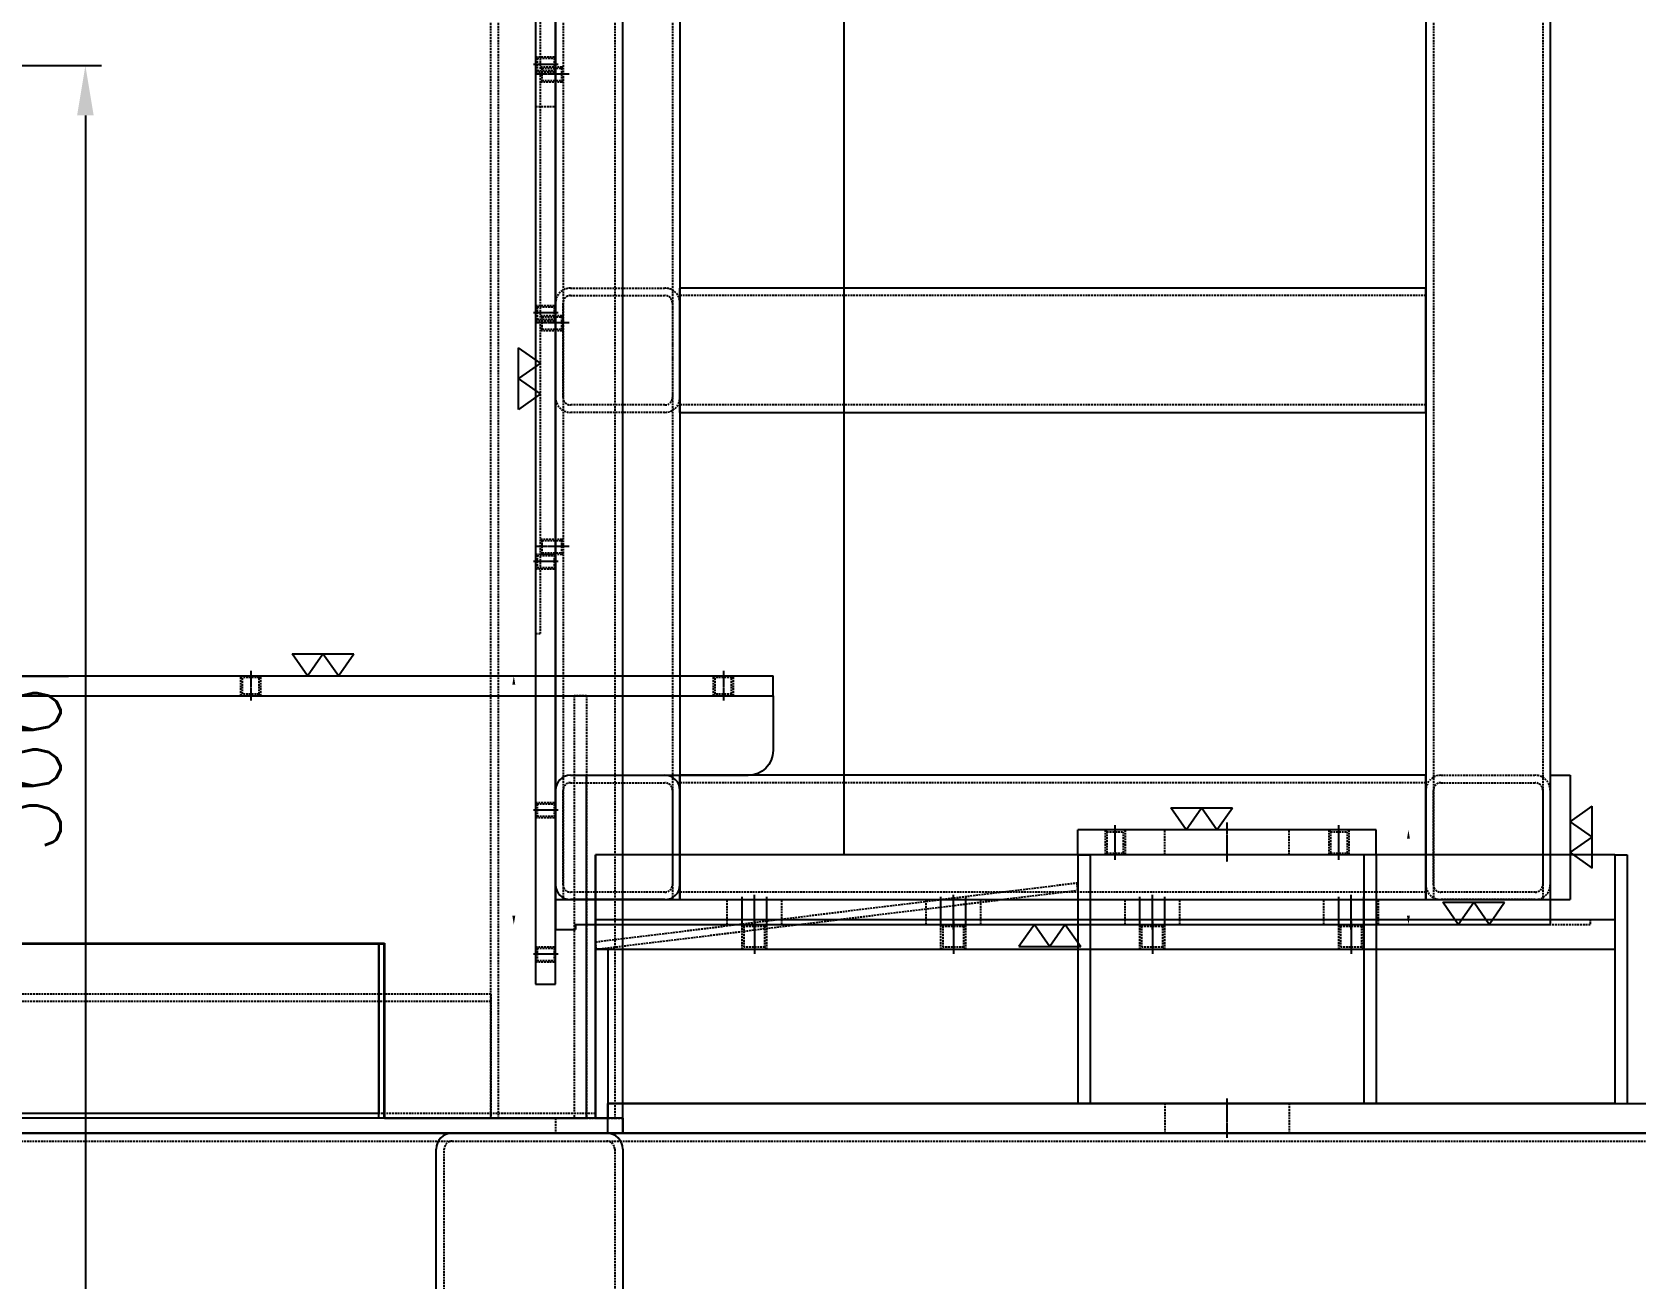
# Model space of a CAD drawing. Header units: millimetres. Extents: x -18234 to 26733, y 279 to 18488.
# Drawn here: x 9520 to 10165, y 5311 to 5813 of the extents above; entities that cross this region are included whole.
import ezdxf

# ---------------------------------------------------------------- set-up
doc = ezdxf.new("R2010")
doc.units = ezdxf.units.MM
doc.linetypes.add('CENTER', pattern=[2, 1.25, -0.25, 0.25, -0.25])
doc.linetypes.add('HIDDEN', pattern=[0.375, 0.25, -0.125])
doc.layers.add('CL', color=1, linetype='CENTER')
doc.layers.add('HL', color=2, linetype='HIDDEN')
doc.styles.add('ROAMNS', font='romans.shx', dxfattribs={"width": 0.8, "bigfont": 'whgtxt.shx'})
doc.styles.get("Standard").update_dxf_attribs({"font": 'arial.ttf'})
doc.dimstyles.new('10 한덕_도면칫수', dxfattribs={"dimscale": 10, "dimtxt": 3.299999999999998, "dimasz": 2, "dimexe": 0.65, "dimexo": 1.25, "dimgap": 1, "dimtad": 1, "dimdsep": 46, "dimtxsty": 'ROAMNS', "dimcen": 0, "dimclrd": 7, "dimclre": 7, "dimclrt": 2, "dimadec": 0, "dimazin": 2, "dimtp": 0.1, "dimtm": 0.1, "dimtfac": 0.71, "dimtmove": 0, "dimatfit": 3, "dimfxl": 1, "dimlwd": -1, "dimlwe": -1, "dimarcsym": 1})
doc.dimstyles.new('사본 AM_ISO', dxfattribs={"dimtxt": 3.5, "dimasz": 3.5, "dimexe": 1, "dimexo": 1, "dimgap": 1.5, "dimtad": 1, "dimdsep": 46, "dimtxsty": 'Standard', "dimcen": 0, "dimclrd": 7, "dimclre": 7, "dimclrt": 2, "dimadec": 0, "dimazin": 2, "dimtp": 0.1, "dimtm": 0.1, "dimtfac": 0.71, "dimtmove": 0, "dimatfit": 3, "dimfxl": 8, "dimtfill": 1, "dimlwd": -1, "dimlwe": -1, "dimarcsym": 1})

# ---------------------------------------------------------------- blocks, each defined once
blk = doc.blocks.new('*D663')
at = {"color": 7, "linetype": 'ByBlock', "ltscale": 0.5, "transparency": 16777216}
for p, q in [((9158.683595358452, 5799.131766295182), (9548.105857753253, 5799.131766295182)), ((9541.605857753253, 5779.131766295182), (9541.605857753253, 5253.131766295182)), ((9535.389804624254, 5233.131766295182), (9548.105857753253, 5233.131766295182))]:
    blk.add_line(p, q, dxfattribs=at)
at = {"color": 7, "ltscale": 0.5, "transparency": 16777216}
for points in [[(9538.27252441992, 5779.131766295182), (9544.939191086587, 5779.131766295182), (9541.605857753253, 5799.131766295182)], [(9538.27252441992, 5253.131766295182), (9544.939191086587, 5253.131766295182), (9541.605857753253, 5233.131766295182)]]:
    blk.add_solid(points, dxfattribs=at)
at = {"layer": 'DEFPOINTS', "color": 0, "ltscale": 0.5, "transparency": 16777216}
for p in [(9146.183595358452, 5799.131766295182), (9522.889804624254, 5233.131766295182), (9541.605857753253, 5233.131766295182)]:
    blk.add_point(p, dxfattribs=at)
at = {"color": 2, "ltscale": 0.5, "transparency": 16777216, "insert": (9515.105857753251, 5516.131766295183), "char_height": 32.99999999999998, "attachment_point": 5, "rotation": 90, "style": 'ROAMNS', "bg_fill": 3, "box_fill_scale": 1.1, "bg_fill_color": 256, "bg_fill_true_color": 13158600, "bg_fill_transparency": 0}
blk.add_mtext('566', dxfattribs=at)
blk = doc.blocks.new('TUERTTRE')
at = {"color": 6, "ltscale": 0.5}
for p, q in [((299256.6746114558, 16562.02288972097), (299269.0901333923, 16562.02288972097)), ((299262.882372424, 16553.09681917634), (299256.6746114558, 16562.02288972097)), ((299262.882372424, 16553.09681917634), (299269.0901333923, 16562.02288972097)), ((299269.0901333923, 16562.02288972097), (299281.5056553287, 16562.02288972097)), ((299275.2978943605, 16553.09681917634), (299269.0901333923, 16562.02288972097)), ((299275.2978943605, 16553.09681917634), (299281.5056553287, 16562.02288972097))]:
    blk.add_line(p, q, dxfattribs=at)
blk = doc.blocks.new('T7ETT')
at = {"ltscale": 0.5}
blk.add_line((208158.8685670818, 18593.09356182441), (206535.8685670818, 18593.09356182441), dxfattribs=at)
at = {"layer": 'HL', "ltscale": 3}
blk.add_line((206535.8685670818, 18589.89356182516), (208158.8685670818, 18589.89356182516), dxfattribs=at)
blk = doc.blocks.new('78r5654')
at = {"ltscale": 0.5}
for p, q in [((237444.3526388984, 2606.344883549958), (237506.5526388977, 2606.344883549958)), ((237437.952638898, 2537.744883550331), (237437.952638898, 2599.944883549586)), ((237512.952638898, 2599.944883549586), (237512.952638898, 2537.744883550331)), ((237506.5526388977, 2531.344883549958), (237444.3526388984, 2531.344883549958))]:
    blk.add_line(p, q, dxfattribs=at)
for centre, start, end in [((237444.3526388966, 2599.944883551449), 90, 180), ((237506.5526388995, 2599.944883551449), 0, 90), ((237444.3526388966, 2537.744883548468), 180, 270), ((237506.5526388995, 2537.744883548468), 270, 0)]:
    blk.add_arc(centre, 6.4, start, end, dxfattribs=at)
at = {"layer": 'HL', "ltscale": 3}
for p, q in [((237441.1526388973, 2537.744883550331), (237441.1526388973, 2599.944883549586)), ((237444.3526388984, 2603.144883550704), (237506.5526388977, 2603.144883550704)), ((237509.7526388988, 2599.944883549586), (237509.7526388988, 2537.744883550331)), ((237506.5526388977, 2534.544883549213), (237444.3526388984, 2534.544883549213))]:
    blk.add_line(p, q, dxfattribs=at)
for centre, start, end in [((237444.3526388966, 2599.944883549586), 90, 180), ((237506.5526388977, 2599.944883551449), 0, 90), ((237444.3526388966, 2537.744883548468), 180, 270), ((237506.5526388995, 2537.744883550331), 270, 0)]:
    blk.add_arc(centre, 3.2, start, end, dxfattribs=at)
blk = doc.blocks.new('567W45W')
at = {"ltscale": 0.5}
for p, q in [((195136.8427294509, 17419.47151750108), (195142.8427294509, 17419.47151750108)), ((195136.8427294509, 17419.47151750108), (195136.8427294509, 16434.47151750107)), ((195142.8427294509, 17419.47151750108), (195142.8427294509, 16434.47151750107))]:
    blk.add_line(p, q, dxfattribs=at)
at = {"layer": 'HL', "ltscale": 3}
blk.add_line((195136.8427294509, 17392.47151750106), (195142.8427294509, 17392.47151750106), dxfattribs=at)
blk = doc.blocks.new('*D411')
at = {"color": 7, "linetype": 'ByBlock', "ltscale": 0.5, "transparency": 16777216}
for p, q in [((113142.2678773066, -25495.30614460265), (113087.2298872601, -25495.30614460265)), ((113088.2298872601, -25498.80614460265), (113088.2298872601, -25593.80614459974)), ((113131.7686087675, -25597.30614459974), (113087.2298872601, -25597.30614459974))]:
    blk.add_line(p, q, dxfattribs=at)
at = {"color": 7, "ltscale": 0.5, "transparency": 16777216}
for points in [[(113087.6465539268, -25498.80614460265), (113088.8132205935, -25498.80614460265), (113088.2298872601, -25495.30614460265)], [(113087.6465539268, -25593.80614459974), (113088.8132205935, -25593.80614459974), (113088.2298872601, -25597.30614459974)]]:
    blk.add_solid(points, dxfattribs=at)
at = {"layer": 'DEFPOINTS', "color": 0, "ltscale": 0.5, "transparency": 16777216}
for p in [(113143.2678773066, -25495.30614460265), (113088.2298872601, -25597.30614459974), (113132.7686087675, -25597.30614459974)]:
    blk.add_point(p, dxfattribs=at)
at = {"color": 2, "ltscale": 0.5, "transparency": 16777216, "insert": (113084.9798872601, -25546.30614460118), "char_height": 3.5, "attachment_point": 5, "rotation": 90, "bg_fill": 3, "box_fill_scale": 1.1, "bg_fill_color": 256, "bg_fill_true_color": 13158600, "bg_fill_transparency": 0}
blk.add_mtext('102', dxfattribs=at)
blk = doc.blocks.new('*D412')
at = {"color": 7, "linetype": 'ByBlock', "ltscale": 0.5, "transparency": 16777216}
for p, q in [((113088.2298872601, -25483.80614460218), (113088.2298872601, -25480.30614460218)), ((113176.767877307, -25487.30614460218), (113087.2298872601, -25487.30614460218)), ((113088.2298872601, -25487.30614460218), (113088.2298872601, -25495.30614460265)), ((113142.2678773066, -25495.30614460265), (113087.2298872601, -25495.30614460265)), ((113088.2298872601, -25498.80614460265), (113088.2298872601, -25502.30614460265))]:
    blk.add_line(p, q, dxfattribs=at)
at = {"color": 7, "ltscale": 0.5, "transparency": 16777216}
for points in [[(113087.6465539268, -25483.80614460218), (113088.8132205935, -25483.80614460218), (113088.2298872601, -25487.30614460218)], [(113087.6465539268, -25498.80614460265), (113088.8132205935, -25498.80614460265), (113088.2298872601, -25495.30614460265)]]:
    blk.add_solid(points, dxfattribs=at)
at = {"layer": 'DEFPOINTS', "color": 0, "ltscale": 0.5, "transparency": 16777216}
for p in [(113177.767877307, -25487.30614460218), (113143.2678773066, -25495.30614460265)]:
    blk.add_point(p, dxfattribs=at)
at = {"color": 2, "ltscale": 0.5, "transparency": 16777216, "insert": (113084.9798872601, -25491.3061446024), "char_height": 3.5, "attachment_point": 5, "rotation": 90, "bg_fill": 3, "box_fill_scale": 1.1, "bg_fill_color": 256, "bg_fill_true_color": 13158600, "bg_fill_transparency": 0}
blk.add_mtext('8', dxfattribs=at)
at = {"layer": 'DEFPOINTS', "color": 0, "ltscale": 0.5, "transparency": 16777216}
blk.add_point((113088.2298872601, -25495.30614460265), dxfattribs=at)
blk = doc.blocks.new('*D413')
at = {"color": 7, "linetype": 'ByBlock', "ltscale": 0.5, "transparency": 16777216}
for p, q in [((113176.767877307, -25487.30614460218), (113075.9044486489, -25487.30614460218)), ((113076.9044486489, -25490.80614460218), (113076.9044486489, -25593.80614460264)), ((113142.2678773066, -25597.30614460264), (113075.9044486489, -25597.30614460264))]:
    blk.add_line(p, q, dxfattribs=at)
at = {"color": 7, "ltscale": 0.5, "transparency": 16777216}
for points in [[(113076.3211153156, -25490.80614460218), (113077.4877819822, -25490.80614460218), (113076.9044486489, -25487.30614460218)], [(113076.3211153156, -25593.80614460264), (113077.4877819822, -25593.80614460264), (113076.9044486489, -25597.30614460264)]]:
    blk.add_solid(points, dxfattribs=at)
at = {"layer": 'DEFPOINTS', "color": 0, "ltscale": 0.5, "transparency": 16777216}
for p in [(113177.767877307, -25487.30614460218), (113076.9044486489, -25597.30614460264), (113143.2678773066, -25597.30614460264)]:
    blk.add_point(p, dxfattribs=at)
at = {"color": 2, "ltscale": 0.5, "transparency": 16777216, "insert": (113073.6544486489, -25542.30614460239), "char_height": 3.5, "attachment_point": 5, "rotation": 90, "bg_fill": 3, "box_fill_scale": 1.1, "bg_fill_color": 256, "bg_fill_true_color": 13158600, "bg_fill_transparency": 0}
blk.add_mtext('110', dxfattribs=at)
blk = doc.blocks.new('*D414')
at = {"color": 7, "linetype": 'ByBlock', "ltscale": 0.5, "transparency": 16777216}
for p, q in [((113540.7686087675, -25525.30614462573), (113493.5856805947, -25525.30614462573)), ((113494.5856805947, -25528.80614462573), (113494.5856805947, -25593.8061446067)), ((113525.7686087675, -25597.3061446067), (113493.5856805947, -25597.3061446067))]:
    blk.add_line(p, q, dxfattribs=at)
at = {"color": 7, "ltscale": 0.5, "transparency": 16777216}
for points in [[(113494.0023472613, -25528.80614462573), (113495.169013928, -25528.80614462573), (113494.5856805947, -25525.30614462573)], [(113494.0023472613, -25593.8061446067), (113495.169013928, -25593.8061446067), (113494.5856805947, -25597.3061446067)]]:
    blk.add_solid(points, dxfattribs=at)
at = {"layer": 'DEFPOINTS', "color": 0, "ltscale": 0.5, "transparency": 16777216}
for p in [(113541.7686087675, -25525.30614462573), (113494.5856805947, -25597.3061446067), (113526.7686087675, -25597.3061446067)]:
    blk.add_point(p, dxfattribs=at)
at = {"color": 2, "ltscale": 0.5, "transparency": 16777216, "insert": (113491.3356805947, -25561.3061446162), "char_height": 3.5, "attachment_point": 5, "rotation": 90, "bg_fill": 3, "box_fill_scale": 1.1, "bg_fill_color": 256, "bg_fill_true_color": 13158600, "bg_fill_transparency": 0}
blk.add_mtext('72', dxfattribs=at)
blk = doc.blocks.new('65eyrw')
at = {"layer": 'CL', "ltscale": 0.5}
blk.add_line((115067.6791657472, -31062.75702675825), (115067.6791657472, -31078.75702675822), dxfattribs=at)
at = {"layer": 'HL', "ltscale": 3}
for p, q in [((115042.6791657472, -31064.75702675824), (115042.6791657472, -31076.75702675823)), ((115092.6791657472, -31064.75702675824), (115092.6791657472, -31076.75702675822))]:
    blk.add_line(p, q, dxfattribs=at)
blk = doc.blocks.new('6uw')
at = {"ltscale": 0.5}
for p, q in [((114425.6060072484, -29626.84391916811), (114425.6060072484, -28822.84391916811)), ((114437.6060072484, -29626.84391916799), (114437.6060072444, -28822.84391916799)), ((114437.6060072484, -29626.84391916799), (114425.6060072484, -29626.84391916811))]:
    blk.add_line(p, q, dxfattribs=at)
at = {"color": 6, "rotation": 90}
blk.add_blockref('65eyrw', (83360.84898048671, -144445.5230619158), dxfattribs=at)
blk = doc.blocks.new('yuiwe4')
at = {"layer": 'CL', "ltscale": 0.5}
blk.add_line((312659.7831736356, 32785.69751658291), (312645.7831736356, 32785.69751658291), dxfattribs=at)
at = {"layer": 'HL', "ltscale": 3}
for p, q in [((312647.7831736356, 32790.69751658291), (312648.5950726364, 32789.88561758213)), ((312647.7831736356, 32790.69751658291), (312657.7831736356, 32790.69751658291)), ((312656.9712746348, 32789.88561758213), (312657.7831736356, 32790.69751658291)), ((312648.5950726364, 32789.88561758213), (312648.5950726364, 32781.50941558369)), ((312648.5950726364, 32789.88561758213), (312656.9712746348, 32789.88561758213)), ((312656.9712746348, 32789.88561758213), (312656.9712746348, 32781.50941558369)), ((312647.7831736356, 32780.69751658291), (312648.5950726364, 32781.50941558369)), ((312647.7831736356, 32780.69751658291), (312657.7831736356, 32780.69751658291)), ((312648.5950726364, 32781.50941558369), (312656.9712746348, 32781.50941558369)), ((312656.9712746348, 32781.50941558369), (312657.7831736356, 32780.69751658291))]:
    blk.add_line(p, q, dxfattribs=at)
blk = doc.blocks.new('5yrw')
at = {"color": 6, "ltscale": 0.5}
for p, q in [((111985.6199586576, -28914.65720673271), (111985.6199586576, -28504.65720673271)), ((111985.6199586576, -28504.65720673271), (111997.6199586576, -28504.65720673272)), ((111997.6199586576, -28914.65720673271), (111997.6199586576, -28504.65720673272)), ((111985.6199586576, -28914.65720673271), (111997.6199586576, -28914.65720673271))]:
    blk.add_line(p, q, dxfattribs=at)
at = {"layer": 'HL', "ltscale": 3}
for p in [(111985.6199586576, -28514.6572067327), (111987.6199586576, -28914.65720673271)]:
    blk.add_line(p, (111987.6199586576, -28514.6572067327), dxfattribs=at)
at = {"extrusion": (0, 0, -1), "zscale": -1}
for p in [(-424645.4031322933, -61396.35472331569), (-424645.4031322662, -61476.35472331563), (-424645.4031322662, -61556.35472331569), (-424645.4031322933, -61636.35472331563)]:
    blk.add_blockref('yuiwe4', p, dxfattribs=at)
blk = doc.blocks.new('rtywew')
at = {"layer": 'CL', "ltscale": 0.5}
blk.add_line((207684.119298543, 19199.59973865934), (207684.119298543, 19183.59973865934), dxfattribs=at)
at = {"layer": 'HL', "ltscale": 3}
for p, q in [((207659.1192985449, 19186.59973865934), (207659.1192985449, 19196.59973865934)), ((207709.1192985449, 19186.59973865934), (207709.1192985449, 19196.59973865934))]:
    blk.add_line(p, q, dxfattribs=at)
blk = doc.blocks.new('5623wt')
at = {"layer": 'CL', "ltscale": 0.5}
blk.add_line((209046.130136041, 18920.68648553267), (209032.130136041, 18920.68648553267), dxfattribs=at)
at = {"layer": 'HL', "ltscale": 3}
for p, q in [((209034.130136041, 18924.68648553267), (209034.8067185413, 18924.00990303233)), ((209034.130136041, 18924.68648553267), (209044.130136041, 18924.68648553267)), ((209034.8067185413, 18924.00990303233), (209034.8067185413, 18917.36306803301)), ((209034.8067185413, 18924.00990303233), (209043.4535535406, 18924.00990303233)), ((209043.4535535406, 18924.00990303233), (209044.130136041, 18924.68648553267)), ((209043.4535535406, 18924.00990303233), (209043.4535535406, 18917.36306803301)), ((209034.130136041, 18916.68648553267), (209034.8067185413, 18917.36306803301)), ((209034.8067185413, 18917.36306803301), (209043.4535535406, 18917.36306803301)), ((209043.4535535406, 18917.36306803301), (209044.130136041, 18916.68648553267)), ((209034.130136041, 18916.68648553267), (209044.130136041, 18916.68648553267))]:
    blk.add_line(p, q, dxfattribs=at)
blk = doc.blocks.new('kyf')
at = {"ltscale": 0.5}
for p, q in [((113870.2151576632, -29220.74004960529), (113750.2151576632, -29220.74004960528)), ((113750.2151576631, -29230.74004960529), (113750.2151576632, -29220.74004960529)), ((113870.2151576632, -29230.74004960529), (113870.2151576632, -29220.74004960529)), ((113870.2151576631, -29230.74004960529), (113750.2151576631, -29230.74004960528))]:
    blk.add_line(p, q, dxfattribs=at)
at = {"extrusion": (0, 0, -1), "zscale": -1, "rotation": 270}
for p in [(-132685.9016431958, 179813.3900864357), (-132775.9016431959, 179813.3900864357)]:
    blk.add_blockref('5623wt', p, dxfattribs=at)
at = {"extrusion": (0, 0, -1), "zscale": -1}
blk.add_blockref('rtywew', (-321494.334456208, -48417.33978826462), dxfattribs=at)
blk = doc.blocks.new('yuwww')
at = {"color": 6, "ltscale": 0.5}
for p, q in [((113022.5667031463, -29653.76251163863), (113027.5667031463, -29653.76251163863)), ((113022.5667031463, -29653.76251163863), (113022.5667031463, -29753.76251167929)), ((113027.5667031463, -29653.76251163863), (113027.5667031463, -29753.76251167929)), ((113022.5667031463, -29753.76251167928), (113027.5667031463, -29753.76251167928))]:
    blk.add_line(p, q, dxfattribs=at)
blk = doc.blocks.new('r6ute')
at = {"ltscale": 0.5}
for p, q in [((113715.9750904972, -29566.39681163364), (113710.9750904972, -29566.39681163365)), ((113710.9750904972, -29566.39681163364), (113710.9750904972, -29666.39681163364)), ((113715.9750904972, -29566.39681163364), (113715.9750904972, -29666.39681163364)), ((113715.9750904972, -29666.39681163364), (113710.9750904971, -29666.39681163364))]:
    blk.add_line(p, q, dxfattribs=at)
blk = doc.blocks.new('eryqq')
at = {"color": 6, "ltscale": 0.5}
for p, q in [((111298.981201414, -28504.65720673271), (111198.981201414, -28504.65720673271)), ((111198.981201414, -28504.65720673271), (111198.981201414, -28909.65720673272)), ((111298.981201414, -28504.65720673271), (111298.981201414, -28914.65720673271)), ((111260.9812014141, -28909.65720673272), (111198.9812014141, -28909.65720673272)), ((111260.9812014141, -28909.65720673272), (111260.981201414, -28914.65720673271)), ((111298.981201414, -28914.65720673271), (111260.9812014141, -28914.65720673272))]:
    blk.add_line(p, q, dxfattribs=at)
blk = doc.blocks.new('ruywew')
at = {"color": 6, "ltscale": 0.5}
for p, q in [((111990.2743062172, -29236.37710149465), (111995.2743062172, -29236.37710149465)), ((111990.2743062172, -29236.37710149465), (111990.2743062172, -29336.37710149465)), ((111995.2743062172, -29236.37710149465), (111995.2743062172, -29336.37710149465)), ((111990.2743062172, -29336.37710149465), (111995.2743062172, -29336.37710149465))]:
    blk.add_line(p, q, dxfattribs=at)
blk = doc.blocks.new('rtyw')
at = {"layer": 'HL', "ltscale": 3}
for p, q in [((113077.6185421464, -30303.49752346746), (113080.6185421464, -30303.49752346746)), ((113077.6185421464, -30303.49752346746), (113077.6185421464, -30498.49752350812)), ((113080.6185421464, -30303.49752346746), (113080.6185421464, -30498.49752350812)), ((113077.6185421464, -30498.49752350811), (113080.6185421464, -30498.49752350811))]:
    blk.add_line(p, q, dxfattribs=at)
blk = doc.blocks.new('RYWTET')
at = {"color": 6, "ltscale": 0.5}
for p, q in [((113530.3468076703, -29530.14269761318), (113535.3468076703, -29530.14269761318)), ((113530.3468076703, -29530.14269761318), (113530.3468076703, -29598.14269761317)), ((113535.3468076703, -29530.14269761318), (113535.3468076703, -29598.14269761317)), ((113530.3468076703, -29598.14269761317), (113535.3468076703, -29598.14269761317))]:
    blk.add_line(p, q, dxfattribs=at)
blk = doc.blocks.new('TYIEEE')
at = {"color": 6}
for name, p in [('TUERTTRE', (-185371.3930228269, -45526.68666247273)), ('kyf', (97.69518767982663, 247.1502063088956)), ('yuwww', (825.3436421966326, 670.1726683422348)), ('r6ute', (251.9352548457828, 582.8069683373433)), ('ruywew', (2073.635307661461, 252.7872581937518)), ('TUERTTRE', (-185261.9560677037, -45564.68666249627)), ('RYWTET', (123.5628062082978, 508.5528542932479))]:
    blk.add_blockref(name, p, dxfattribs=at)
at = {"color": 6, "xscale": -1, "rotation": 270}
blk.add_blockref('eryqq', (142568.5668206114, -140282.5710447121), dxfattribs=at)
at = {"color": 6}
for name, p, rotation in [('rtyw', (97357.43912309439, -144949.4123101573), 96.99999999999996), ('5yrw', (142568.5668206114, 82976.0301153377), 270)]:
    blk.add_blockref(name, p, dxfattribs=dict(at, rotation=rotation))
blk = doc.blocks.new('RUYWERW')
at = {"color": 6}
blk.add_blockref('TYIEEE', (0, 0), dxfattribs=at)
at = {"color": 6, "rotation": 270}
blk.add_blockref('6uw', (143285.7535330468, 85342.01616395042), dxfattribs=at)
blk = doc.blocks.new('e5y3q')
at = {"color": 6, "ltscale": 0.5}
for p, q in [((110805.0270302389, -24522.91391439198), (110805.0270302389, -24098.91391441386)), ((110805.0270302389, -24522.91391439198), (110905.0270302389, -24522.91391439198)), ((110905.0270302389, -24628.91391441386), (110905.0270302389, -24522.91391439198)), ((110992.0270302389, -24558.91391441386), (111138.0270302389, -24558.91391441386)), ((110992.0270302389, -24628.91391441388), (110992.0270302389, -24558.91391441386)), ((110905.0270302389, -24628.91391441386), (111506.5270044965, -24628.91391441387)), ((110992.0270302389, -24626.91391441386), (111138.0270302389, -24626.91391441386))]:
    blk.add_line(p, q, dxfattribs=at)
at = {"layer": 'HL', "ltscale": 3}
blk.add_line((110905.0270302389, -24626.91391441386), (110992.0270302389, -24626.91391441386), dxfattribs=at)
blk = doc.blocks.new('r6wtw')
at = {"color": 6, "ltscale": 0.5}
for p, q in [((107278.4988734536, -24818.98502187524), (107278.4988734536, -24888.98502187524)), ((107278.4988734536, -24818.98502187524), (107280.4988734536, -24818.98502187524)), ((107280.4988734536, -24818.98502187524), (107280.4988734536, -24886.98502187524)), ((107426.4988734536, -24818.98502187524), (107426.4988734536, -24886.98502187524)), ((107426.4988734536, -24818.98502187524), (107428.4988734536, -24818.98502187524)), ((107428.4988734536, -24818.98502187524), (107428.4988734536, -24888.98502187524)), ((107278.4988734536, -24888.98502187524), (107428.4988734536, -24888.98502187524)), ((107280.4988734536, -24886.98502187524), (107426.4988734536, -24886.98502187524))]:
    blk.add_line(p, q, dxfattribs=at)
blk = doc.blocks.new('r6utw')
at = {"color": 6}
for name, p in [('e5y3q', (-6528.913088041358, 0)), ('r6wtw', (-2817.384931256063, 260.0711074613755))]:
    blk.add_blockref(name, p, dxfattribs=at)
blk = doc.blocks.new('6uqrr')
at = {"layer": 'CL', "ltscale": 0.5}
blk.add_line((112740.4061284291, -23853.69677324084), (112728.4061284291, -23853.69677324084), dxfattribs=at)
at = {"layer": 'HL', "ltscale": 3}
for p, q in [((112730.4061284291, -23849.69677324084), (112731.0827109295, -23850.37335574118)), ((112730.4061284291, -23849.69677324084), (112738.4061284291, -23849.69677324084)), ((112731.0827109295, -23850.37335574118), (112731.0827109295, -23857.0201907405)), ((112731.0827109295, -23850.37335574118), (112737.7295459288, -23850.37335574118)), ((112737.7295459288, -23850.37335574118), (112738.4061284291, -23849.69677324084)), ((112737.7295459288, -23850.37335574118), (112737.7295459288, -23857.0201907405)), ((112730.4061284291, -23857.69677324084), (112731.0827109295, -23857.0201907405)), ((112731.0827109295, -23857.0201907405), (112737.7295459288, -23857.0201907405)), ((112737.7295459288, -23857.0201907405), (112738.4061284291, -23857.69677324084)), ((112730.4061284291, -23857.69677324084), (112738.4061284291, -23857.69677324084))]:
    blk.add_line(p, q, dxfattribs=at)
blk = doc.blocks.new('rywrw')
at = {"color": 6, "ltscale": 0.5}
for p, q in [((112730.4061284291, -24198.69675024616), (112730.4061284291, -23833.69677324075)), ((112730.4061284291, -23833.69677324075), (112738.4061284291, -23833.69677324075)), ((112738.4061284291, -24198.69675024616), (112738.4061284291, -23833.69677324075)), ((112730.4061284291, -24198.69675024613), (112738.4061284291, -24198.69675024616))]:
    blk.add_line(p, q, dxfattribs=at)
at = {"color": 6}
for p in [(0, 0), (-1.455191522836685e-11, -189.9999885026809), (-1.455191522836685e-11, -324.9999770053255)]:
    blk.add_blockref('6uqrr', p, dxfattribs=at)
blk = doc.blocks.new('r5tuywew')
at = {"layer": 'HL', "ltscale": 3}
for p, q in [((112710.7356445502, -24466.95850058947), (112715.7356445502, -24466.95850058947)), ((112710.7356445502, -24466.95850058947), (112710.7356445502, -24636.95722268978)), ((112715.7356445502, -24466.95850058947), (112715.7356445502, -24636.95722268978)), ((112710.7356445502, -24636.95722268978), (112715.7356445502, -24636.95722268978))]:
    blk.add_line(p, q, dxfattribs=at)
blk = doc.blocks.new('45wr')
at = {"color": 6, "ltscale": 0.5}
for p, q in [((112123.2236915236, -24466.95850058947), (111758.2237145182, -24466.95850058947)), ((111758.2237145182, -24466.95850058947), (111758.2237145182, -24488.95850058947)), ((112123.2236915236, -24466.95850058947), (112123.2236915236, -24636.95722268961)), ((111833.2237375242, -24498.95850058947), (111768.2237145182, -24498.95850058947)), ((111833.2237375242, -24636.95722268987), (111833.2237375242, -24498.95850058947)), ((111914.4737453024, -24566.4572226898), (111914.4737453024, -24636.95722268979)), ((112064.9737453024, -24566.45722268966), (111914.4737453024, -24566.45722268979)), ((112064.9737453024, -24566.45722268966), (112064.9737453024, -24636.95722268966)), ((111914.4737453024, -24636.95722268979), (111833.2237375242, -24636.95722268987)), ((112123.2236915236, -24636.95722268961), (112064.9737453024, -24636.95722268966))]:
    blk.add_line(p, q, dxfattribs=at)
blk.add_arc((111768.2237145182, -24488.95850058947), 10, 180, 270, dxfattribs=at)
blk = doc.blocks.new('75tetrt')
at = {"color": 6, "rotation": 90}
blk.add_blockref('rywrw', (87994.80490169351, -136101.0125828556), dxfattribs=at)
at = {"color": 6}
for name, p in [('45wr', (70.27796041607508, 1096.352046161926)), ('r5tuywew', (-807.2339466099802, 1096.35204616296)), ('r5tuywew', (-522.2339926105342, 1096.352046161923))]:
    blk.add_blockref(name, p, dxfattribs=at)
blk = doc.blocks.new('*D497')
at = {"color": 7, "linetype": 'ByBlock', "ltscale": 0.5, "transparency": 16777216}
for p, q in [((113871.2685857613, -25425.30742249954), (113975.5500130581, -25425.30742249954)), ((113974.5500130581, -25428.80742249954), (113974.5500130581, -25521.80614462575)), ((113942.7686087675, -25525.30614462575), (113975.5500130581, -25525.30614462575))]:
    blk.add_line(p, q, dxfattribs=at)
at = {"color": 7, "ltscale": 0.5, "transparency": 16777216}
for points in [[(113973.9666797248, -25428.80742249954), (113975.1333463914, -25428.80742249954), (113974.5500130581, -25425.30742249954)], [(113973.9666797248, -25521.80614462575), (113975.1333463914, -25521.80614462575), (113974.5500130581, -25525.30614462575)]]:
    blk.add_solid(points, dxfattribs=at)
at = {"layer": 'DEFPOINTS', "color": 0, "ltscale": 0.5, "transparency": 16777216}
for p in [(113870.2685857613, -25425.30742249954), (113941.7686087675, -25525.30614462575), (113974.5500130581, -25525.30614462575)]:
    blk.add_point(p, dxfattribs=at)
at = {"color": 2, "ltscale": 0.5, "transparency": 16777216, "insert": (113971.3000130581, -25475.30678356262), "char_height": 3.5, "attachment_point": 5, "rotation": 90, "bg_fill": 3, "box_fill_scale": 1.1, "bg_fill_color": 256, "bg_fill_true_color": 13158600, "bg_fill_transparency": 0}
blk.add_mtext('100', dxfattribs=at)
blk = doc.blocks.new('*D498')
at = {"color": 7, "linetype": 'ByBlock', "ltscale": 0.5, "transparency": 16777216}
for p, q in [((113626.7678773032, -25487.30614460221), (113613.7929929483, -25487.30614460221)), ((113614.7929929483, -25490.80614460221), (113614.7929929483, -25521.80614462575)), ((113615.9055009435, -25525.30614462575), (113613.7929929483, -25525.30614462575))]:
    blk.add_line(p, q, dxfattribs=at)
at = {"color": 7, "ltscale": 0.5, "transparency": 16777216}
for points in [[(113614.209659615, -25490.80614460221), (113615.3763262817, -25490.80614460221), (113614.7929929483, -25487.30614460221)], [(113614.209659615, -25521.80614462575), (113615.3763262817, -25521.80614462575), (113614.7929929483, -25525.30614462575)]]:
    blk.add_solid(points, dxfattribs=at)
at = {"layer": 'DEFPOINTS', "color": 0, "ltscale": 0.5, "transparency": 16777216}
for p in [(113627.7678773032, -25487.30614460221), (113614.7929929483, -25525.30614462575), (113616.9055009435, -25525.30614462575)]:
    blk.add_point(p, dxfattribs=at)
at = {"color": 2, "ltscale": 0.5, "transparency": 16777216, "insert": (113611.5429929483, -25506.30614461396), "char_height": 3.5, "attachment_point": 5, "rotation": 90, "bg_fill": 3, "box_fill_scale": 1.1, "bg_fill_color": 256, "bg_fill_true_color": 13158600, "bg_fill_transparency": 0}
blk.add_mtext('38', dxfattribs=at)
blk = doc.blocks.new('tryuret')
at = {"ltscale": 0.5}
for p, q in [((311634.5827077628, 919.2050691135228), (311672.5827077627, 919.2050691135228)), ((311628.5827077627, 875.2050691135228), (311628.5827077627, 913.2050691135228)), ((311678.5827077628, 913.2050691135228), (311678.5827077628, 875.2050691135228)), ((311672.5827077627, 869.2050691135228), (311634.5827077628, 869.2050691135228))]:
    blk.add_line(p, q, dxfattribs=at)
for centre, start, end in [((311634.5827077628, 913.2050691135228), 90, 180), ((311672.5827077627, 913.2050691135228), 0, 90), ((311634.5827077628, 875.2050691135228), 180, 270), ((311672.5827077627, 875.2050691135228), 270, 0)]:
    blk.add_arc(centre, 6, start, end, dxfattribs=at)
at = {"layer": 'HL', "ltscale": 3}
for p, q in [((311634.5827077628, 916.2050691135228), (311672.5827077627, 916.2050691135228)), ((311631.5827077627, 875.2050691135228), (311631.5827077627, 913.2050691135228)), ((311675.5827077627, 913.2050691135228), (311675.5827077627, 875.2050691135228)), ((311672.5827077627, 872.2050691135228), (311634.5827077628, 872.2050691135228))]:
    blk.add_line(p, q, dxfattribs=at)
for centre, start, end in [((311634.5827077628, 913.2050691135228), 90, 180), ((311672.5827077627, 913.2050691135228), 0, 90), ((311634.5827077628, 875.2050691135228), 180, 270), ((311672.5827077627, 875.2050691135228), 270, 0)]:
    blk.add_arc(centre, 3, start, end, dxfattribs=at)
blk = doc.blocks.new('trtru')
at = {"layer": 'HL', "ltscale": 3}
for p, q in [((311532.576730778, 919.2050691135228), (311570.576730778, 919.2050691135228)), ((311532.576730778, 916.2050691135228), (311570.576730778, 916.2050691135228)), ((311526.576730778, 875.2050691135228), (311526.576730778, 913.2050691135228)), ((311529.576730778, 875.2050691135228), (311529.576730778, 913.2050691135228)), ((311573.576730778, 913.2050691135228), (311573.576730778, 875.2050691135228)), ((311576.576730778, 913.2050691135228), (311576.576730778, 875.2050691135228)), ((311570.576730778, 872.2050691135228), (311532.576730778, 872.2050691135228)), ((311570.576730778, 869.2050691135228), (311532.576730778, 869.2050691135228))]:
    blk.add_line(p, q, dxfattribs=at)
for centre, radius, start, end in [((311532.576730778, 913.2050691135228), 6, 90, 180), ((311532.576730778, 913.2050691135228), 3, 90, 180), ((311570.576730778, 913.2050691135228), 6, 0, 90), ((311570.576730778, 913.2050691135228), 3, 0, 90), ((311532.576730778, 875.2050691135228), 6, 180, 270), ((311532.576730778, 875.2050691135228), 3, 180, 270), ((311570.576730778, 875.2050691135228), 6, 270, 0), ((311570.576730778, 875.2050691135228), 3, 270, 0)]:
    blk.add_arc(centre, radius, start, end, dxfattribs=at)
blk = doc.blocks.new('tyutfyr')
at = {"ltscale": 0.5}
for p, q in [((301101.8787082589, 34045.84495540918), (300801.8787082589, 34045.84495540918)), ((300801.8787082589, 33995.84495540918), (300801.8787082589, 34045.84495540918)), ((301101.8787082589, 33995.84495540918), (301101.8787082589, 34045.84495540918)), ((300801.8787082589, 33995.84495540918), (301101.8787082589, 33995.84495540918))]:
    blk.add_line(p, q, dxfattribs=at)
at = {"layer": 'HL', "ltscale": 3}
for p, q in [((301101.8787082589, 34042.84495540918), (300801.8787082589, 34042.84495540918)), ((301101.8787082589, 33998.84495540918), (300801.8787082589, 33998.84495540918))]:
    blk.add_line(p, q, dxfattribs=at)
blk = doc.blocks.new('6w4tw')
at = {"ltscale": 0.5}
for p, q in [((107959.848090917, -12918.08972551198), (107959.848090917, -14174.08972551198)), ((108009.848090917, -12918.08972551198), (108009.848090917, -14174.08972551198)), ((107959.848090917, -14174.08972551198), (108009.848090917, -14174.08972551198))]:
    blk.add_line(p, q, dxfattribs=at)
at = {"layer": 'HL', "ltscale": 3}
for p, q in [((107962.848090917, -12918.08972551198), (107962.848090917, -14174.08972551198)), ((108006.848090917, -12918.08972551198), (108006.848090917, -14174.08972551198))]:
    blk.add_line(p, q, dxfattribs=at)
blk = doc.blocks.new('8y9fytyr')
at = {"layer": 'CL', "ltscale": 0.5}
for p, q in [((300122.064890081, 32213.4969605209), (300122.064890081, 32225.59283702448)), ((300127.064890081, 32212.54489877268), (300127.064890081, 32226.54489877268)), ((300132.064890081, 32213.4969605209), (300132.064890081, 32225.59283702448))]:
    blk.add_line(p, q, dxfattribs=at)
at = {"layer": 'HL', "ltscale": 3}
for p, q in [((300116.064890081, 32214.54489877268), (300116.064890081, 32224.54489877268)), ((300138.064890081, 32214.54489877268), (300138.064890081, 32224.54489877268))]:
    blk.add_line(p, q, dxfattribs=at)
blk = doc.blocks.new('uwerwtes')
at = {"ltscale": 0.5}
for p, q in [((108229.8846945968, -14321.04606414954), (108629.8846945968, -14321.04606414954)), ((108229.8846945968, -14321.04606414954), (108229.8846945967, -14333.04606414954)), ((108629.8846945968, -14321.04606414954), (108629.8846945968, -14331.04606414954)), ((108237.8846945967, -14331.04606414954), (108237.8846945967, -14333.04606414956)), ((108237.8846945967, -14333.04606414956), (108237.8846945967, -14331.04606414954)), ((108237.8846945967, -14331.04606414954), (108629.8846945968, -14331.04606414954)), ((108229.8846945967, -14333.04606414954), (108237.8846945967, -14333.04606414956))]:
    blk.add_line(p, q, dxfattribs=at)
for p in [(-191817.1801954842, -46545.59096292222), (-191737.1801954843, -46545.59096292223), (-191657.1801954842, -46545.59096292222), (-191577.1801954843, -46545.59096292223)]:
    blk.add_blockref('8y9fytyr', p)
blk = doc.blocks.new('rtuwrwr')
at = {"ltscale": 0.5}
for p, q in [((108197.0160524541, -14524.88154122781), (108205.016052454, -14524.88154122782)), ((108197.0160524541, -14524.88154122781), (108197.0160524541, -14574.88154122781)), ((108205.016052454, -14524.88154122781), (108205.0160524541, -14574.88154122781)), ((108197.0160524541, -14574.88154122781), (108205.016052454, -14574.88154122781))]:
    blk.add_line(p, q, dxfattribs=at)
blk = doc.blocks.new('RYW4')
at = {"color": 6}
for name, p in [('6w4tw', (270.0366036796186, -20)), ('6w4tw', (620.0366036798223, -20)), ('rtuwrwr', (432.8686421426828, 380.7918157158329))]:
    blk.add_blockref(name, p, dxfattribs=at)
for name, p in [('trtru', (-203296.6920361812, -14867.2947946255)), ('tyutfyr', (-192521.9940136622, -47993.93468092116)), ('tryuret', (-203398.698013166, -15063.29479465253)), ('tyutfyr', (-192521.9940136622, -48189.93468094819)), ('trtru', (-202946.6920361812, -15063.2947946255)), ('uwerwtes', (0, 126.9563386105365))]:
    blk.add_blockref(name, p)
at = {"color": 6, "xscale": -1}
for p, rotation in [((92084.78787542036, -313438.0629768714), 270), ((-190840.4248676474, 2349.007093637367), 180)]:
    blk.add_blockref('TUERTTRE', p, dxfattribs=dict(at, rotation=rotation))
blk = doc.blocks.new('u8owe')
at = {"layer": 'CL', "ltscale": 0.5}
blk.add_line((300727.6709932122, 32199.73065796078), (300714.2327084574, 32199.73065796078), dxfattribs=at)
at = {"layer": 'HL', "ltscale": 3}
for p, q in [((300716.2327084575, 32202.73065796078), (300716.7739744574, 32202.18939196088)), ((300716.2327084575, 32202.73065796078), (300725.2327084575, 32202.73065796078)), ((300716.2327084575, 32196.73065796079), (300716.7739744574, 32197.27192396068)), ((300716.7739744574, 32202.18939196088), (300716.7739744574, 32197.27192396068)), ((300716.7739744574, 32202.18939196088), (300724.6914424575, 32202.18939196088)), ((300716.7739744574, 32197.27192396068), (300724.6914424575, 32197.27192396068)), ((300724.6914424576, 32202.18939196088), (300725.2327084575, 32202.73065796078)), ((300724.6914424576, 32202.18939196088), (300724.6914424576, 32197.27192396068)), ((300724.6914424576, 32197.27192396068), (300725.2327084575, 32196.73065796079)), ((300716.2327084575, 32196.73065796079), (300725.2327084575, 32196.73065796079))]:
    blk.add_line(p, q, dxfattribs=at)
blk = doc.blocks.new('tuierwr')
at = {"layer": 'CL', "ltscale": 0.5}
blk.add_line((204329.8326053657, 21396.31318978593), (204319.8326053657, 21396.31318978593), dxfattribs=at)
at = {"layer": 'HL', "ltscale": 3}
for p, q in [((204320.8326053657, 21399.31318978593), (204321.3738713656, 21398.77192378603)), ((204320.8326053657, 21399.31318978593), (204328.8326053657, 21399.31318978593)), ((204320.8326053657, 21393.31318978593), (204321.3738713656, 21393.85445578583)), ((204321.3738713656, 21398.77192378603), (204321.3738713656, 21393.85445578583)), ((204321.3738713656, 21398.77192378603), (204328.2913393658, 21398.77192378603)), ((204321.3738713656, 21393.85445578583), (204328.2913393658, 21393.85445578583)), ((204328.2913393658, 21398.77192378603), (204328.8326053657, 21399.31318978593)), ((204328.2913393658, 21398.77192378603), (204328.2913393658, 21393.85445578583)), ((204328.2913393658, 21393.85445578583), (204328.8326053657, 21393.31318978593)), ((204320.8326053657, 21393.31318978593), (204328.8326053657, 21393.31318978593))]:
    blk.add_line(p, q, dxfattribs=at)
blk = doc.blocks.new('67WTW')
at = {"ltscale": 0.5}
for p, q in [((105735.6431165201, -12938.08972551197), (105735.6431165197, -14228.0897255389)), ((105743.6431165196, -14228.0897255389), (105743.6431165202, -12938.08972551198)), ((105735.6431165197, -14228.08972553889), (105743.6431165196, -14228.08972553889))]:
    blk.add_line(p, q, dxfattribs=at)
at = {"layer": 'HL', "ltscale": 3}
for p, q in [((105737.6431165202, -14087.09071704397), (105737.6431165202, -13137.09071704402)), ((105735.64311652, -13875.08985662579), (105743.6431165197, -13875.08985662579)), ((105735.6431165201, -14087.09071704396), (105737.6431165202, -14087.09071704397))]:
    blk.add_line(p, q, dxfattribs=at)
for name, p in [('tuierwr', (-98585.18948884563, -35254.40291532483)), ('u8owe', (-194978.5895919374, -46061.82153851894)), ('tuierwr', (-98585.18948884566, -35354.40291532483)), ('u8owe', (-194978.5895919374, -46161.82153851894)), ('u8owe', (-194978.5895919374, -46251.8215385189)), ('tuierwr', (-98585.1894888457, -35454.40291532483)), ('tuierwr', (-98585.18948884553, -35554.40291532483)), ('tuierwr', (-98585.18948884553, -35612.40291532483))]:
    blk.add_blockref(name, p)
at = {"color": 6, "rotation": 90.00000000000001}
blk.add_blockref('TUERTTRE', (122290.7399356965, -313253.5616353714), dxfattribs=at)
blk = doc.blocks.new('IUWER')
at = {"color": 6}
for name, p in [('RYW4', (-4301.606217868626, 0)), ('67WTW', (-1815.364639792257, -1.818989403545856e-12))]:
    blk.add_blockref(name, p, dxfattribs=at)
blk = doc.blocks.new('56qwr')
at = {"layer": 'HL', "ltscale": 3}
for p, q in [((165292.7121911574, 34476.48106779231), (165292.7121911574, 35805.48106780194)), ((165295.7121911574, 34476.48106779231), (165295.7121911574, 35805.48106780194)), ((165342.7121911574, 34476.48106779231), (165342.7121911574, 35805.48106780194)), ((165292.7121911574, 34476.48106779231), (165342.7121911574, 34476.48106779231))]:
    blk.add_line(p, q, dxfattribs=at)
blk = doc.blocks.new('r6eteye')
at = {"layer": 'HL', "ltscale": 3}
for p, q in [((165419.7553082466, 33325.42042599235), (164615.7553082481, 33325.42042599235)), ((165419.7553082466, 33322.42042599235), (164615.7553082481, 33322.42042599235)), ((165419.7553082466, 33325.42042599234), (165419.7553082466, 33275.42042599235)), ((165419.7553082466, 33275.42042599235), (164615.7553082481, 33275.42042599235))]:
    blk.add_line(p, q, dxfattribs=at)
blk = doc.blocks.new('567tew')
at = {"ltscale": 0.5}
for p, q in [((97581.62460771436, -27738.15340111151), (97581.62460771436, -26338.15340110178)), ((98491.62460771282, -27738.15340111151), (97581.62460771436, -27738.15340111151))]:
    blk.add_line(p, q, dxfattribs=at)
at = {"layer": 'HL', "ltscale": 3}
for q in [(97584.62460771436, -26341.15340110177), (97581.62460771436, -27732.15340111151)]:
    blk.add_line((97584.62460771436, -27732.15340111151), q, dxfattribs=at)
at = {"extrusion": (0, 0, -1), "zscale": -1}
for name, p in [('56qwr', (-262927.3367988718, -62208.63446890382)), ('r6eteye', (-263054.3799159609, -61007.57382710386))]:
    blk.add_blockref(name, p, dxfattribs=at)
blk = doc.blocks.new('8erte')
at = {"color": 6}
blk.add_blockref('567tew', (1674.462684288621, 0), dxfattribs=at)
blk = doc.blocks.new('t7irtet')
at = {"color": 6}
for name, p in [('e5y3q', (3036.741578528585, -974.3922301858183)), ('r6utw', (9565.654666569928, -974.3922301858183)), ('75tetrt', (2041.76691082702, -2062.700968073041))]:
    blk.add_blockref(name, p, dxfattribs=at)
at = {"color": 6, "xscale": -1}
blk.add_blockref('TUERTTRE', (413320.4049580136, -41978.40424167587), dxfattribs=at)
at = {"extrusion": (0, 0, -1), "zscale": -1, "rotation": 270}
blk.add_blockref('567W45W', (-131350.2401262682, 169533.5365848512), dxfattribs=at)
at = {"extrusion": (0, 0, -1), "zscale": -1}
blk.add_blockref('T7ETT', (-321366.6371758489, -44202.39970642408), dxfattribs=at)
at = {"color": 0, "extrusion": (0, 0, -1), "zscale": -1}
blk.add_blockref('78r5654', (-351443.7212476652, -28215.65102814963), dxfattribs=at)
at = {"color": 1, "ltscale": 0.5}
for base, p1, p2, picture, middle in [((113088.2298872601, -25597.30614459974), (113143.2678773066, -25495.30614460265), (113132.7686087675, -25597.30614459974), '*D411', (113084.9798872601, -25546.30614460118)), ((113494.5856805947, -25597.3061446067), (113541.7686087675, -25525.30614462573), (113526.7686087675, -25597.3061446067), '*D414', (113491.3356805947, -25561.3061446162))]:
    dim = blk.add_linear_dim(base=base, p1=p1, p2=p2, angle=90, dimstyle='사본 AM_ISO', dxfattribs=at)
    dim.commit()
    dim.dimension.update_dxf_attribs({"geometry": picture, "text_midpoint": middle})
dim = blk.add_linear_dim(base=(113088.2298872601, -25495.30614460265), p1=(113177.767877307, -25487.30614460218), p2=(113143.2678773066, -25495.30614460265), angle=90, dimstyle='사본 AM_ISO', dxfattribs=at)
dim.commit()
dim.dimension.update_dxf_attribs({"geometry": '*D412', "text_midpoint": (113084.9798872601, -25491.3061446024)})
dim = blk.add_linear_dim(base=(113076.9044486489, -25597.30614460264), p1=(113177.767877307, -25487.30614460218), p2=(113143.2678773066, -25597.30614460264), angle=90, dimstyle='사본 AM_ISO', dxfattribs=at)
dim.commit()
dim.dimension.update_dxf_attribs({"geometry": '*D413', "text_midpoint": (113073.6544486489, -25542.30614460239)})
at = {"color": 6, "xscale": -1}
blk.add_blockref('RUYWERW', (227595.6782226462, 3486.283698694184), dxfattribs=at)
at = {"color": 6, "ltscale": 0.5}
dim = blk.add_linear_dim(base=(113974.5500130581, -25525.30614462575), p1=(113870.2685857613, -25425.30742249954), p2=(113941.7686087675, -25525.30614462575), angle=90, dimstyle='사본 AM_ISO', dxfattribs=at)
dim.commit()
dim.dimension.update_dxf_attribs({"geometry": '*D497', "text_midpoint": (113971.3000130581, -25475.30678356262), "insert": (2.91038304567337e-11, 0)})
dim = blk.add_linear_dim(base=(113614.7929929483, -25525.30614462575), p1=(113627.7678773032, -25487.30614460221), p2=(113616.9055009435, -25525.30614462575), angle=90, dimstyle='사본 AM_ISO', dxfattribs=at)
dim.commit()
dim.dimension.update_dxf_attribs({"geometry": '*D498', "text_midpoint": (113611.5429929483, -25506.30614461396)})
blk = doc.blocks.new('sdafasfdasdfasffasdfas')
at = {"ltscale": 0.5}
dim = blk.add_linear_dim(base=(9541.605857753253, 5233.131766295182), p1=(9146.183595358452, 5799.131766295182), p2=(9522.889804624254, 5233.131766295182), angle=90, dimstyle='10 한덕_도면칫수', override={"dimfxl": 1.5, "dimtfill": 1}, dxfattribs=at)
dim.commit()
dim.dimension.update_dxf_attribs({"geometry": '*D663', "text_midpoint": (9515.105857753251, 5516.131766295183)})
at = {"color": 6, "xscale": -1}
blk.add_blockref('t7irtet', (123688.4521783837, 30978.93791089481), dxfattribs=at)
at = {"color": 6}
blk.add_blockref('IUWER', (-94197.59490711207, 19657.72149180814), dxfattribs=at)
at = {"color": 6, "xscale": -1}
blk.add_blockref('8erte', (109013.7708616193, 33107.78516740824), dxfattribs=at)

msp = doc.modelspace()

# ---------------------------------------------------------------- block references
msp.add_blockref('sdafasfdasdfasffasdfas', (0, 0))

doc.saveas('drawing.dxf')
